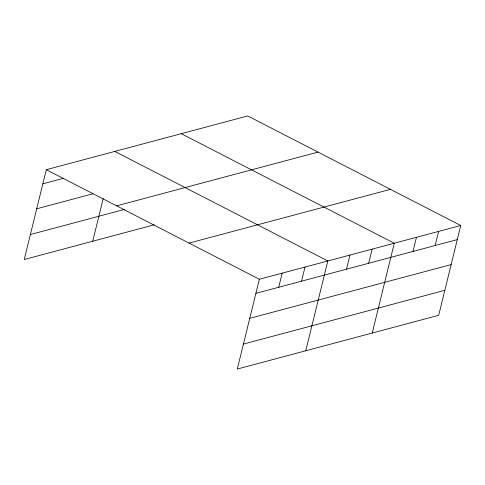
<?xml version="1.0" encoding="UTF-8"?>
<svg xmlns="http://www.w3.org/2000/svg" width="485" height="485" viewBox="0 0 485 485"><rect width="100%" height="100%" fill="white"/><g stroke="black" fill="none" stroke-linecap="round" stroke-linejoin="round"><path stroke-width="0.73" d="M460.75 225.495L259.354 279.239L237.292 369.049L438.689 315.305L460.75 225.495L247.708 115.951L46.311 169.695L24.25 259.505L154.181 224.828M92.726 241.233L103.196 198.607M278.711 287.272L282.179 273.152M301.537 281.179L305.004 267.059M305.768 350.776L327.83 260.966L114.781 151.423M346.514 269.175L349.982 255.055M368.667 263.264L372.134 249.144M372.231 333.037L394.287 243.234L181.244 133.69M412.978 251.442L416.445 237.323M435.13 245.531L438.598 231.412M42.838 183.815L63.523 178.298M36.708 208.792L93.053 193.757M116.612 205.846L318.008 152.102M30.385 234.528L124.584 209.387M189.047 243.094L390.443 189.344M255.886 293.364L457.282 239.62M249.751 318.336L451.147 264.592M243.428 344.071L444.824 290.327M46.311 169.695L259.354 279.239"/></g></svg>
